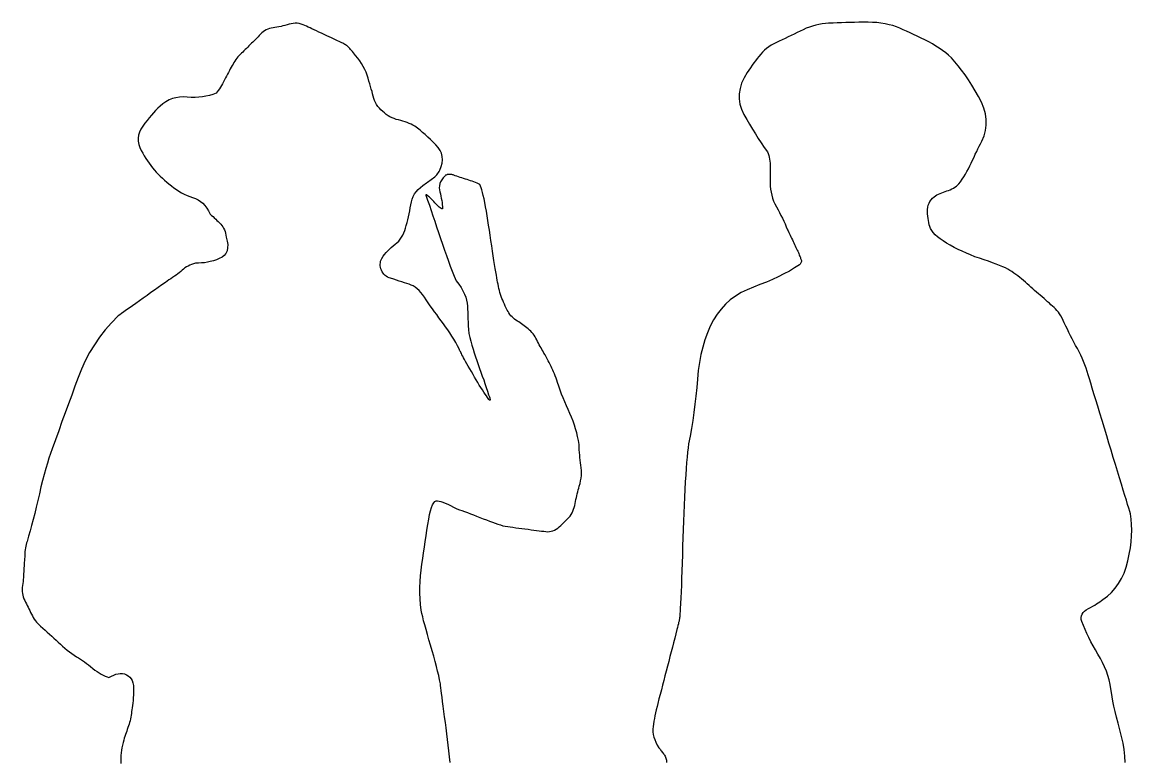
# Model space of a CAD drawing. Extents: x -1942 to 1846, y -642 to 982.
# Drawn here: x 647 to 1846, y 182 to 982 of the extents above; entities that cross this region are included whole.
import ezdxf

# ---------------------------------------------------------------- set-up
doc = ezdxf.new("R2010")
doc.units = 0
doc.header["$LTSCALE"] = 20
doc.layers.add('_____1', color=7, linetype='CONTINUOUS')

msp = doc.modelspace()

# ---------------------------------------------------------------- linework, layer by layer
at = {"layer": '_____1', "color": 0, "linetype": 'CONTINUOUS', "flags": 128}
for points in [[(1109.6, 181.6), (1108.9, 187.7), (1108.2, 194), (1107.4, 200.3), (1106.7, 206.5), (1105.9, 212.6), (1105.1, 218.8), (1104.4, 224.8), (1103.6, 230.8), (1102.8, 236.7), (1102, 242.4), (1101.4, 247.5), (1100.8, 252), (1100.3, 256), (1099.9, 259.5), (1099.6, 262.4), (1099.3, 264.7), (1099.2, 266.6), (1099.2, 266.6), (1099.2, 266.6), (1098.2, 270.9), (1097.2, 275.4), (1096, 280.3), (1094.8, 285.4), (1093.4, 290.7), (1091.8, 296.3), (1090.2, 302.2), (1088.4, 308.3), (1086.6, 314.3), (1085, 320), (1083.5, 325.3), (1082.2, 330.2), (1080.9, 334.8), (1079.9, 338.9), (1078.9, 342.7), (1078.1, 346.2), (1078.1, 346.2), (1078.1, 346.2), (1077.5, 352.3), (1077.1, 358.5), (1076.9, 364.7), (1076.9, 370.9), (1077.1, 377.1), (1077.5, 383.3), (1078.1, 389.5), (1078.9, 395.8), (1079.9, 402), (1080.8, 408.1), (1081.7, 414.3), (1082.6, 420.5), (1083.6, 426.6), (1084.5, 432.7), (1085.5, 438.8), (1086.4, 444.8), (1086.4, 444.8), (1086.4, 444.8), (1087.4, 449.7), (1088.4, 453.8), (1089.5, 457.3), (1090.6, 460.1), (1091.8, 462.3), (1093.1, 463.7), (1094.5, 464.5), (1096, 464.6), (1097.6, 464.2), (1099.5, 463.6), (1101.7, 462.9), (1104.1, 461.9), (1106.9, 460.7), (1109.9, 459.3), (1113.3, 457.7), (1116.9, 455.9), (1116.9, 455.9), (1116.9, 455.9), (1119.5, 454.9), (1122.3, 453.9), (1125.2, 452.8), (1128.2, 451.7), (1131.4, 450.5), (1134.7, 449.2), (1138.1, 447.9), (1141.7, 446.5), (1145.3, 445.1), (1148.8, 443.8), (1152.1, 442.6), (1155.3, 441.5), (1158.3, 440.4), (1161.2, 439.4), (1164, 438.5), (1166.6, 437.6), (1166.6, 437.6), (1166.6, 437.6), (1169.2, 437.2), (1171.8, 436.7), (1174.6, 436.3), (1177.5, 435.9), (1180.6, 435.4), (1183.7, 435), (1187, 434.5), (1190.4, 434.1), (1193.8, 433.7), (1197, 433.2), (1200.1, 432.9), (1203, 432.5), (1205.7, 432.1), (1208.3, 431.8), (1210.7, 431.5), (1213, 431.2), (1213, 431.2), (1213, 431.2), (1215, 431.1), (1216.9, 431.3), (1218.8, 431.6), (1220.7, 432.1), (1222.4, 432.9), (1224.2, 433.8), (1225.9, 435), (1227.5, 436.4), (1229.1, 437.8), (1230.6, 439.3), (1232.2, 440.7), (1233.7, 442.2), (1235.1, 443.6), (1236.6, 445), (1238, 446.4), (1239.4, 447.8), (1239.4, 447.8), (1239.4, 447.8), (1240.4, 449.6), (1241.4, 451.4), (1242.2, 453.4), (1243, 455.3), (1243.7, 457.3), (1244.3, 459.4), (1244.8, 461.5), (1245.2, 463.6), (1245.6, 465.8), (1246, 467.9), (1246.5, 470), (1247, 472.1), (1247.5, 474.2), (1248, 476.3), (1248.6, 478.3), (1249.2, 480.3), (1249.2, 480.3), (1249.2, 480.3), (1250, 483.2), (1250.6, 486.1), (1251.1, 488.9), (1251.4, 491.8), (1251.5, 494.6), (1251.5, 497.4), (1251.3, 500.1), (1251, 502.9), (1250.6, 505.6), (1250.2, 508.4), (1249.9, 511.2), (1249.6, 514), (1249.4, 516.8), (1249.2, 519.7), (1249, 522.6), (1248.9, 525.5), (1248.9, 525.5), (1248.9, 525.5), (1248.2, 529.7), (1247.4, 533.9), (1246.4, 538.1), (1245.2, 542.2), (1243.9, 546.4), (1242.4, 550.6), (1240.7, 554.8), (1238.9, 559), (1237, 563.1), (1235.2, 567.3), (1233.4, 571.5), (1231.7, 575.7), (1230.1, 579.9), (1228.6, 584.1), (1227.1, 588.4), (1225.7, 592.6), (1225.7, 592.6), (1225.7, 592.6), (1224.9, 594.9), (1224, 597.2), (1223.2, 599.5), (1222.3, 601.7), (1221.4, 603.8), (1220.5, 605.9), (1219.5, 607.9), (1218.6, 609.9), (1217.6, 611.9), (1216.6, 613.9), (1215.5, 615.9), (1214.4, 618), (1213.3, 620.1), (1212.2, 622.2), (1211, 624.3), (1209.8, 626.5), (1209.8, 626.5), (1209.8, 626.5), (1208.8, 628.1), (1207.8, 629.8), (1206.9, 631.5), (1205.9, 633.2), (1205, 634.9), (1204.1, 636.7), (1203.1, 638.4), (1202.2, 640.2), (1201.3, 641.9), (1200.3, 643.6), (1199.2, 645.1), (1198, 646.6), (1196.7, 647.9), (1195.4, 649.2), (1194, 650.3), (1192.5, 651.4), (1192.5, 651.4), (1192.5, 651.4), (1191.1, 652.5), (1189.7, 653.6), (1188.2, 654.7), (1186.7, 655.7), (1185.3, 656.8), (1183.8, 657.9), (1182.2, 658.9), (1180.7, 660), (1179.2, 661), (1177.8, 662.2), (1176.5, 663.4), (1175.3, 664.7), (1174.2, 666.1), (1173.1, 667.6), (1172.2, 669.2), (1171.3, 670.8), (1171.3, 670.8), (1171.3, 670.8), (1170.2, 672.9), (1169.2, 675), (1168.2, 677.1), (1167.3, 679.2), (1166.4, 681.3), (1165.6, 683.4), (1164.8, 685.5), (1164.1, 687.6), (1163.4, 689.8), (1162.8, 691.9), (1162.2, 694.1), (1161.7, 696.4), (1161.3, 698.6), (1160.9, 700.9), (1160.5, 703.2), (1160.2, 705.6), (1160.2, 705.6), (1160.2, 705.6), (1159.6, 708.6), (1159, 712), (1158.3, 715.8), (1157.6, 719.9), (1156.9, 724.4), (1156.1, 729.3), (1155.3, 734.6), (1154.5, 740.3), (1153.7, 746.1), (1152.9, 751.7), (1152.1, 757.2), (1151.2, 762.5), (1150.4, 767.8), (1149.5, 772.8), (1148.7, 777.7), (1147.8, 782.5), (1147, 787), (1146.2, 791.1), (1145.4, 794.7), (1144.6, 797.9), (1143.8, 800.7), (1143.1, 803), (1142.4, 804.9), (1141.7, 806.4), (1141.7, 806.4), (1141.7, 806.4), (1140.2, 807.2), (1138.6, 808), (1137, 808.7), (1135.3, 809.4), (1133.5, 810.1), (1131.7, 810.7), (1129.8, 811.3), (1127.9, 811.9), (1126, 812.5), (1124.1, 813), (1122.2, 813.6), (1120.4, 814.2), (1118.6, 814.8), (1116.8, 815.4), (1115.1, 816.1), (1113.4, 816.7), (1113.4, 816.7), (1113.4, 816.7), (1112.8, 816.9), (1112.2, 817), (1111.5, 817.2), (1110.9, 817.3), (1110.2, 817.4), (1109.6, 817.5), (1108.9, 817.5), (1108.3, 817.5), (1107.6, 817.5), (1107, 817.4), (1106.4, 817.2), (1105.8, 817), (1105.3, 816.8), (1104.7, 816.5), (1104.2, 816.1), (1103.7, 815.6), (1103.7, 815.6), (1103.7, 815.6), (1101.9, 813.7), (1100.4, 811.6), (1099.2, 809.6), (1098.4, 807.5), (1097.9, 805.3), (1097.7, 803.1), (1097.9, 800.9), (1098.4, 798.6), (1099, 796.4), (1099.6, 794.1), (1100, 791.7), (1100.5, 789.4), (1100.8, 787.1), (1101.1, 784.8), (1101.3, 782.5), (1101.4, 780.1), (1101.4, 780.1), (1101.3, 780.1), (1101.3, 780.1), (1101.3, 780.1), (1101.3, 780.1), (1100.5, 780.3), (1099.7, 780.7), (1098.8, 781.3), (1097.8, 782.1), (1096.7, 783), (1095.6, 784.1), (1094.4, 785.3), (1093.1, 786.7), (1091.8, 788.2), (1090.6, 789.5), (1089.4, 790.7), (1088.3, 791.8), (1087.3, 792.8), (1086.3, 793.6), (1085.4, 794.4), (1084.5, 795.1), (1084.5, 795.1), (1084.5, 795.1), (1084.4, 795.1), (1084.3, 795.2), (1084.2, 795.3), (1084.1, 795.3), (1084, 795.4), (1083.9, 795.4), (1083.8, 795.5), (1083.7, 795.5), (1083.6, 795.5), (1083.6, 795.5), (1083.5, 795.5), (1083.4, 795.4), (1083.4, 795.3), (1083.4, 795.2), (1083.4, 795.1), (1083.4, 795), (1083.4, 795), (1083.4, 795), (1085.2, 789.7), (1087.1, 784.2), (1089, 778.6), (1090.9, 772.8), (1092.9, 766.9), (1094.9, 760.8), (1097, 754.6), (1099.1, 748.2), (1101.2, 741.9), (1103.3, 735.7), (1105.5, 729.7), (1107.6, 723.8), (1109.7, 718.2), (1111.8, 712.7), (1114, 707.4), (1116.1, 702.3), (1116.1, 702.3), (1116.1, 702.3), (1118.8, 698.6), (1121.3, 695), (1123.3, 691.4), (1125, 688), (1126.4, 684.6), (1127.3, 681.3), (1128, 678.1), (1128.2, 675), (1128.3, 671.8), (1128.5, 668.5), (1128.6, 665.1), (1128.8, 661.4), (1128.9, 657.6), (1129.1, 653.7), (1129.3, 649.6), (1129.6, 645.3), (1129.6, 645.3), (1129.6, 645.3), (1130.7, 641.1), (1131.9, 637), (1133.1, 632.8), (1134.3, 628.6), (1135.7, 624.4), (1137, 620.2), (1138.5, 616.1), (1139.9, 611.9), (1141.4, 607.7), (1142.9, 603.6), (1144.3, 599.4), (1145.8, 595.3), (1147.2, 591.2), (1148.5, 587.1), (1149.9, 583), (1151.2, 579), (1151.2, 579), (1151.2, 579), (1151.7, 577.8), (1152.1, 576.8), (1152.4, 575.8), (1152.6, 575.1), (1152.7, 574.4), (1152.8, 573.9), (1152.8, 573.5), (1152.7, 573.2), (1152.4, 573.2), (1152, 573.4), (1151.5, 574.1), (1150.7, 575), (1149.8, 576.3), (1148.7, 577.9), (1147.4, 579.8), (1145.9, 582), (1144.4, 584.5), (1142.8, 587.1), (1141.1, 589.7), (1139.5, 592.4), (1137.8, 595.3), (1136, 598.2), (1134.3, 601.2), (1132.5, 604.2), (1130.7, 607.3), (1129.1, 610.1), (1127.6, 612.7), (1126.3, 615), (1125.1, 617.2), (1124, 619.1), (1123.1, 620.8), (1122.3, 622.3), (1121.7, 623.7), (1121.1, 624.8), (1120.6, 625.8), (1120.2, 626.7), (1119.8, 627.4), (1119.6, 628), (1119.4, 628.4), (1119.3, 628.7), (1119.3, 628.7), (1119.3, 628.7), (1117.5, 632.2), (1115.6, 635.7), (1113.6, 639.2), (1111.5, 642.7), (1109.3, 646.1), (1107, 649.4), (1104.7, 652.7), (1102.3, 656), (1099.8, 659.3), (1097.4, 662.5), (1095, 665.8), (1092.7, 669), (1090.4, 672.2), (1088.1, 675.4), (1085.9, 678.5), (1083.7, 681.7), (1083.7, 681.7), (1083.7, 681.7), (1081.8, 684.7), (1079.8, 687.5), (1077.9, 689.9), (1075.9, 692.1), (1073.8, 693.9), (1071.7, 695.5), (1069.6, 696.8), (1067.4, 697.8), (1065.1, 698.6), (1062.7, 699.5), (1060.1, 700.3), (1057.4, 701.2), (1054.6, 702.2), (1051.6, 703.1), (1048.5, 704.1), (1045.2, 705.1), (1045.2, 705.1), (1045.2, 705.1), (1043.5, 705.7), (1041.9, 706.4), (1040.5, 707.3), (1039.2, 708.3), (1038, 709.5), (1037, 710.8), (1036.1, 712.2), (1035.3, 713.8), (1034.6, 715.4), (1034.2, 717), (1034, 718.7), (1033.9, 720.3), (1034.1, 721.9), (1034.4, 723.5), (1034.9, 725.1), (1035.7, 726.7), (1035.7, 726.7), (1035.7, 726.7), (1037.2, 728.9), (1038.7, 731), (1040.4, 733), (1042.2, 734.9), (1044, 736.8), (1045.9, 738.5), (1047.9, 740.3), (1050, 741.9), (1052.1, 743.6), (1054, 745.4), (1055.6, 747.4), (1057.1, 749.5), (1058.4, 751.8), (1059.5, 754.2), (1060.5, 756.8), (1061.2, 759.5), (1061.2, 759.5), (1061.2, 759.5), (1062.1, 762.4), (1063, 765.5), (1063.8, 768.5), (1064.5, 771.6), (1065.2, 774.8), (1065.8, 778), (1066.4, 781.2), (1066.9, 784.5), (1067.6, 787.7), (1068.5, 790.7), (1069.7, 793.6), (1071.2, 796.3), (1073, 798.8), (1075.1, 801.2), (1077.5, 803.4), (1080.2, 805.5), (1080.2, 805.5), (1080.2, 805.5), (1081.4, 806.4), (1082.6, 807.3), (1083.9, 808.3), (1085.1, 809.2), (1086.4, 810.1), (1087.7, 811), (1089, 812), (1090.4, 812.9), (1091.7, 813.8), (1092.9, 814.8), (1094, 815.8), (1095.1, 817), (1096, 818.1), (1096.9, 819.4), (1097.7, 820.7), (1098.4, 822.1), (1098.4, 822.1), (1098.4, 822.1), (1100, 826), (1100.9, 829.7), (1101.3, 833.4), (1101, 836.9), (1100.2, 840.3), (1098.7, 843.5), (1096.7, 846.6), (1094.1, 849.6), (1091.2, 852.5), (1088.3, 855.3), (1085.5, 857.9), (1082.6, 860.5), (1079.8, 862.9), (1077, 865.3), (1074.2, 867.5), (1071.4, 869.6), (1071.4, 869.6), (1071.4, 869.6), (1069.4, 870.7), (1067.4, 871.7), (1065.3, 872.7), (1063.1, 873.5), (1060.9, 874.3), (1058.5, 875.1), (1056.2, 875.8), (1053.7, 876.4), (1051.3, 877), (1048.9, 877.8), (1046.7, 878.8), (1044.5, 879.8), (1042.4, 881), (1040.4, 882.4), (1038.5, 883.9), (1036.7, 885.5), (1036.7, 885.5), (1036.7, 885.5), (1034.8, 887.2), (1033.1, 889.1), (1031.5, 891), (1030.1, 893), (1028.9, 895.1), (1027.9, 897.3), (1027, 899.6), (1026.3, 902), (1025.7, 904.5), (1025.1, 907.1), (1024.3, 909.7), (1023.5, 912.5), (1022.7, 915.4), (1021.7, 918.4), (1020.8, 921.5), (1019.7, 924.7), (1018.6, 927.9), (1017.2, 931.1), (1015.6, 934.2), (1013.9, 937.3), (1011.9, 940.3), (1009.8, 943.3), (1007.4, 946.2), (1004.9, 949), (1004.9, 949), (1004.9, 949), (1003.9, 950.3), (1002.9, 951.5), (1002, 952.6), (1001.2, 953.5), (1000.4, 954.4), (999.6, 955.2), (998.8, 955.9), (998.1, 956.4), (997.4, 957), (996.6, 957.5), (995.7, 958.1), (994.7, 958.7), (993.6, 959.3), (992.4, 959.9), (991.1, 960.5), (989.7, 961.1), (989.7, 961.1), (989.7, 961.1), (987.8, 962), (985.7, 963), (983.5, 964), (981.2, 965.1), (978.7, 966.3), (976.1, 967.5), (973.4, 968.8), (970.6, 970.1), (967.7, 971.4), (965.1, 972.7), (962.6, 973.8), (960.2, 974.9), (958.1, 975.9), (956.1, 976.8), (954.2, 977.7), (952.5, 978.5), (952.5, 978.5), (952.5, 978.5), (950.5, 979.4), (948.4, 980.1), (946.3, 980.6), (944.2, 980.9), (942.1, 980.9), (939.9, 980.8), (937.7, 980.4), (935.5, 979.9), (933.3, 979.2), (931, 978.6), (928.8, 978.1), (926.7, 977.6), (924.5, 977.2), (922.3, 976.8), (920.2, 976.4), (918.1, 976.1), (918.1, 976.1), (918.1, 976.1), (916.1, 975.8), (914.2, 975.3), (912.4, 974.7), (910.7, 973.9), (909, 972.9), (907.5, 971.8), (906, 970.6), (904.6, 969.2), (903.2, 967.7), (901.9, 966.2), (900.5, 964.8), (899.1, 963.4), (897.7, 962), (896.3, 960.6), (894.8, 959.3), (893.4, 957.9), (893.4, 957.9), (893.4, 957.9), (892, 956.5), (890.7, 955.1), (889.3, 953.8), (888, 952.4), (886.6, 951.1), (885.3, 949.8), (884, 948.5), (882.7, 947.2), (881.4, 945.9), (880.1, 944.5), (879, 943.1), (877.9, 941.6), (876.8, 940.1), (875.8, 938.5), (874.9, 936.8), (874, 935.1), (874, 935.1), (874, 935.1), (873, 933.4), (871.9, 931.6), (870.9, 929.7), (869.9, 927.8), (868.8, 925.9), (867.8, 923.9), (866.7, 921.8), (865.7, 919.7), (864.6, 917.6), (863.5, 915.6), (862.4, 913.7), (861.3, 911.8), (860.1, 910.1), (858.9, 908.4), (857.7, 906.8), (856.5, 905.4), (856.5, 905.4), (856.5, 905.4), (853, 904), (849.4, 902.9), (845.6, 902), (841.8, 901.3), (837.9, 900.9), (833.8, 900.7), (829.6, 900.7), (825.3, 901), (821.1, 901.2), (817, 901), (813.1, 900.4), (809.3, 899.4), (805.7, 898), (802.3, 896.1), (799, 893.9), (795.9, 891.3), (795.9, 891.3), (795.9, 891.3), (793.6, 889), (791.2, 886.6), (788.9, 884.1), (786.6, 881.4), (784.3, 878.7), (781.9, 875.8), (779.6, 872.8), (777.3, 869.7), (775.3, 866.5), (773.8, 863.2), (772.8, 860), (772.3, 856.7), (772.4, 853.4), (773, 850), (774.1, 846.6), (775.7, 843.2), (775.7, 843.2), (775.7, 843.2), (777.2, 840.3), (778.8, 837.5), (780.5, 834.7), (782.2, 832.1), (784, 829.5), (785.9, 827), (787.8, 824.6), (789.8, 822.2), (791.9, 819.9), (794, 817.7), (796.2, 815.5), (798.5, 813.4), (800.8, 811.3), (803.2, 809.2), (805.6, 807.2), (808.2, 805.2), (808.2, 805.2), (808.2, 805.2), (810.8, 803.1), (813.6, 801.1), (816.4, 799.2), (819.2, 797.5), (822.1, 796), (825.1, 794.7), (828.1, 793.6), (831.2, 792.6), (834.2, 791.5), (837, 790.1), (839.7, 788.3), (842.1, 786.3), (844.4, 783.8), (846.5, 781.1), (848.4, 778), (850.2, 774.6), (850.2, 774.6), (850.2, 774.6), (851.7, 773.2), (853.2, 771.9), (854.6, 770.5), (856.1, 769.2), (857.5, 767.8), (858.8, 766.5), (860.1, 765.1), (861.5, 763.8), (862.7, 762.4), (863.8, 760.9), (864.7, 759.3), (865.5, 757.5), (866.2, 755.7), (866.8, 753.8), (867.2, 751.8), (867.5, 749.7), (867.5, 749.7), (867.5, 749.7), (868.6, 745.4), (869.1, 741.5), (869, 738), (868.4, 734.9), (867.2, 732.1), (865.4, 729.8), (863, 727.9), (860, 726.4), (856.8, 725.2), (853.6, 724.1), (850.3, 723.2), (847.1, 722.5), (843.9, 722), (840.6, 721.7), (837.4, 721.5), (834.2, 721.6), (834.2, 721.6), (834.2, 721.6), (832.1, 720.9), (830.1, 720.2), (828.2, 719.3), (826.4, 718.4), (824.6, 717.4), (822.9, 716.3), (821.3, 715.1), (819.8, 713.8), (818.3, 712.5), (816.7, 711.2), (815, 709.9), (813.2, 708.6), (811.4, 707.3), (809.5, 706), (807.6, 704.7), (805.5, 703.4), (805.5, 703.4), (805.5, 703.4), (801.7, 700.7), (797.9, 698), (794, 695.2), (790, 692.4), (786, 689.6), (781.9, 686.7), (777.8, 683.8), (773.7, 680.9), (769.7, 678), (766, 675.4), (762.6, 673), (759.5, 670.9), (756.8, 668.9), (754.4, 667.2), (752.3, 665.7), (750.5, 664.5), (750.5, 664.5), (750.5, 664.5), (743.4, 657), (736.7, 649.3), (730.6, 641.3), (725, 633.1), (719.8, 624.7), (715.1, 615.9), (711, 607), (707.3, 597.8), (703.9, 588.4), (700.4, 578.9), (696.9, 569.4), (693.5, 559.8), (689.9, 550.1), (686.4, 540.3), (682.8, 530.5), (679.3, 520.6), (679.3, 520.6), (679.3, 520.6), (677.6, 515.8), (675.8, 510.7), (674.1, 505.2), (672.4, 499.3), (670.6, 493.1), (668.9, 486.5), (667.2, 479.5), (665.5, 472.2), (663.7, 464.8), (662, 457.7), (660.4, 450.8), (658.7, 444.2), (657.1, 437.9), (655.4, 431.9), (653.8, 426.1), (652.3, 420.6), (652.3, 420.6), (652.3, 420.6), (651.7, 418.9), (651.2, 417.1), (650.8, 415.3), (650.4, 413.5), (650.1, 411.6), (649.9, 409.7), (649.7, 407.8), (649.6, 405.8), (649.6, 403.8), (649.5, 401.8), (649.4, 399.8), (649.2, 397.8), (649.1, 395.9), (648.9, 393.9), (648.7, 391.9), (648.5, 389.9), (648.5, 389.9), (648.5, 389.9), (648.5, 387.8), (648.4, 385.7), (648.3, 383.6), (648.2, 381.4), (648, 379.3), (647.8, 377.2), (647.5, 375), (647.2, 372.8), (647, 370.7), (646.9, 368.5), (647, 366.5), (647.2, 364.4), (647.6, 362.5), (648.1, 360.5), (648.8, 358.6), (649.7, 356.8), (649.7, 356.8), (649.7, 356.8), (650.6, 354.9), (651.5, 353.1), (652.4, 351.3), (653.3, 349.4), (654.2, 347.5), (655.1, 345.7), (656, 343.8), (656.9, 341.9), (657.9, 340), (658.9, 338.2), (660, 336.5), (661.2, 334.8), (662.5, 333.2), (663.8, 331.7), (665.3, 330.2), (666.8, 328.8), (666.8, 328.8), (666.8, 328.8), (669.2, 326.8), (671.6, 324.6), (674, 322.5), (676.4, 320.4), (678.8, 318.2), (681.2, 316), (683.5, 313.8), (685.9, 311.5), (688.2, 309.3), (690.6, 307.2), (693.1, 305.1), (695.5, 303.1), (698, 301.2), (700.5, 299.3), (703, 297.5), (705.6, 295.8), (705.6, 295.8), (705.6, 295.8), (707.7, 294.5), (709.8, 293.2), (712, 291.8), (714.2, 290.3), (716.4, 288.7), (718.6, 287), (720.9, 285.2), (723.2, 283.3), (725.5, 281.5), (727.8, 279.9), (730.1, 278.4), (732.3, 277), (734.4, 275.9), (736.5, 274.8), (738.6, 274), (740.7, 273.3), (740.7, 273.3), (740.7, 273.3), (743.3, 274.8), (745.8, 276.1), (748.3, 276.9), (750.7, 277.5), (753, 277.7), (755.3, 277.6), (757.5, 277.2), (759.6, 276.4), (761.6, 275.3), (763.2, 273.9), (764.6, 272.1), (765.8, 270), (766.6, 267.6), (767.1, 264.8), (767.4, 261.7), (767.4, 258.3), (767.2, 254.8), (767, 251.5), (766.8, 248.5), (766.5, 245.6), (766.2, 243), (765.9, 240.7), (765.6, 238.5), (765.2, 236.5), (765.2, 236.5), (765.2, 236.5), (765, 234.5), (764.7, 232.6), (764.3, 230.6), (763.9, 228.6), (763.5, 226.7), (763, 224.8), (762.4, 222.9), (761.8, 221.1), (761.2, 219.2), (760.5, 217.3), (759.9, 215.4), (759.3, 213.5), (758.6, 211.6), (758, 209.7), (757.3, 207.7), (756.7, 205.7), (756.7, 205.7), (756.7, 205.7), (755.9, 203), (755.2, 200.3), (754.6, 197.5), (754.2, 194.7), (753.9, 191.9), (753.7, 189), (753.6, 186.2), (753.6, 183.2), (753.7, 180.3)], [(1839.4, 181.5), (1838.9, 188.4), (1838.1, 195.4), (1837, 202.5), (1835.5, 209.6), (1833.6, 216.8), (1831.7, 223.9), (1830, 230.5), (1828.5, 236.7), (1827.1, 242.5), (1826, 247.8), (1825.1, 252.6), (1824.4, 257.1), (1823.9, 261.1), (1823.9, 261.1), (1823.9, 261.1), (1823.1, 265.9), (1821.9, 270.7), (1820.6, 275.5), (1819, 280.2), (1817.1, 284.8), (1814.9, 289.5), (1812.6, 294.1), (1809.9, 298.6), (1807.2, 303.2), (1804.7, 307.6), (1802.3, 312.1), (1800, 316.5), (1797.9, 320.9), (1795.9, 325.3), (1794.1, 329.6), (1792.5, 334), (1792.5, 334), (1792.5, 334), (1791.9, 336.1), (1791.8, 338.2), (1792.1, 340.1), (1792.8, 341.9), (1793.8, 343.6), (1795.3, 345.1), (1797.2, 346.6), (1799.5, 347.9), (1802, 349.1), (1804.2, 350.4), (1806.4, 351.6), (1808.4, 352.9), (1810.3, 354.1), (1812.1, 355.3), (1813.7, 356.5), (1815.2, 357.8), (1815.2, 357.8), (1815.2, 357.8), (1820.1, 361.4), (1824.6, 365.4), (1828.6, 370), (1832.2, 375), (1835.4, 380.5), (1838.1, 386.4), (1840.5, 392.8), (1842.3, 399.7), (1843.8, 406.7), (1845, 413.5), (1845.8, 420.1), (1846.3, 426.5), (1846.5, 432.7), (1846.3, 438.8), (1845.8, 444.6), (1845, 450.3), (1845, 450.3), (1845, 450.3), (1844.2, 453.1), (1843.1, 456.5), (1841.9, 460.6), (1840.6, 465.1), (1839, 470.3), (1837.3, 476), (1835.3, 482.4), (1833.3, 489.3), (1831, 496.5), (1828.8, 503.9), (1826.5, 511.4), (1824.2, 519.1), (1821.8, 526.9), (1819.4, 534.9), (1816.9, 543), (1814.4, 551.2), (1811.9, 559.3), (1809.6, 566.8), (1807.5, 573.8), (1805.5, 580.2), (1803.7, 586.2), (1802.1, 591.6), (1800.6, 596.4), (1799.3, 600.8), (1799.3, 600.8), (1799.3, 600.8), (1798.3, 604.4), (1797.1, 607.9), (1795.8, 611.5), (1794.4, 615), (1792.9, 618.6), (1791.3, 622.1), (1789.5, 625.6), (1787.6, 629.1), (1785.7, 632.6), (1783.9, 636), (1782, 639.5), (1780.2, 643), (1778.5, 646.5), (1776.8, 650), (1775.1, 653.5), (1773.5, 657), (1773.5, 657), (1773.5, 657), (1772.3, 659.6), (1771.1, 662.1), (1769.8, 664.4), (1768.5, 666.6), (1767.1, 668.6), (1765.6, 670.4), (1764.1, 672.1), (1762.5, 673.6), (1760.9, 675.1), (1759.1, 676.6), (1757.4, 678.2), (1755.5, 679.8), (1753.6, 681.5), (1751.7, 683.2), (1749.6, 685), (1747.5, 686.9), (1747.5, 686.9), (1747.5, 686.9), (1745.5, 688.5), (1743.5, 690.2), (1741.4, 691.9), (1739.4, 693.7), (1737.4, 695.4), (1735.4, 697.2), (1733.4, 699), (1731.4, 700.9), (1729.3, 702.7), (1727.3, 704.4), (1725.3, 706.1), (1723.2, 707.8), (1721.1, 709.3), (1719, 710.8), (1716.9, 712.3), (1714.8, 713.7), (1714.8, 713.7), (1714.8, 713.7), (1712.5, 715), (1709.9, 716.3), (1706.9, 717.6), (1703.6, 719), (1699.9, 720.5), (1695.8, 722), (1691.4, 723.5), (1686.7, 725.1), (1681.7, 726.8), (1676.9, 728.5), (1672.2, 730.4), (1667.6, 732.3), (1663.1, 734.3), (1658.6, 736.4), (1654.3, 738.6), (1650, 740.9), (1646, 743.2), (1642.4, 745.5), (1639.2, 747.8), (1636.3, 750.1), (1633.9, 752.3), (1631.8, 754.5), (1630.2, 756.8), (1628.9, 759), (1628.9, 759), (1628.9, 759), (1628.2, 761), (1627.5, 763.1), (1627, 765.3), (1626.6, 767.5), (1626.2, 769.9), (1625.9, 772.2), (1625.7, 774.7), (1625.6, 777.2), (1625.7, 779.7), (1626, 782.1), (1626.5, 784.3), (1627.3, 786.4), (1628.3, 788.3), (1629.5, 790.1), (1631, 791.8), (1632.7, 793.3), (1632.7, 793.3), (1632.7, 793.3), (1634.2, 794.3), (1635.8, 795.3), (1637.5, 796.1), (1639.2, 796.9), (1641, 797.7), (1642.8, 798.4), (1644.7, 799), (1646.6, 799.6), (1648.5, 800.2), (1650.3, 800.9), (1652.1, 801.7), (1653.7, 802.6), (1655.3, 803.6), (1656.8, 804.7), (1658.2, 805.9), (1659.5, 807.2), (1659.5, 807.2), (1659.5, 807.2), (1661.3, 809.6), (1663.1, 812.2), (1664.9, 814.8), (1666.6, 817.6), (1668.2, 820.5), (1669.8, 823.4), (1671.4, 826.6), (1672.9, 829.8), (1674.4, 833), (1675.9, 836.2), (1677.3, 839.2), (1678.8, 842.2), (1680.2, 845.1), (1681.6, 847.9), (1683, 850.7), (1684.4, 853.3), (1684.4, 853.3), (1684.4, 853.3), (1686.8, 859.1), (1688.4, 864.9), (1689.1, 870.9), (1689.1, 876.9), (1688.2, 883), (1686.5, 889.2), (1684.1, 895.5), (1680.8, 901.8), (1677.2, 908), (1673.5, 914), (1669.8, 919.7), (1666.2, 925), (1662.5, 930.1), (1658.9, 934.9), (1655.3, 939.4), (1651.6, 943.6), (1651.6, 943.6), (1651.6, 943.6), (1648.5, 946.3), (1645.3, 948.9), (1641.9, 951.5), (1638.4, 953.9), (1634.7, 956.3), (1630.9, 958.6), (1626.9, 960.8), (1622.8, 962.9), (1618.6, 964.9), (1614.6, 966.9), (1610.6, 968.8), (1606.7, 970.6), (1603, 972.3), (1599.3, 974), (1595.7, 975.6), (1592.2, 977.1), (1592.2, 977.1), (1592.2, 977.1), (1588.2, 978.4), (1584, 979.4), (1579.7, 980.3), (1575.3, 981.1), (1570.8, 981.6), (1566.1, 981.9), (1561.3, 982.1), (1556.5, 982.1), (1551.5, 982), (1546.7, 981.8), (1541.9, 981.7), (1537.3, 981.6), (1532.7, 981.5), (1528.1, 981.4), (1523.7, 981.2), (1519.3, 981.1), (1519.3, 981.1), (1518.7, 981.1), (1518.7, 981.1), (1518.7, 981.1), (1518.7, 981.1), (1515.2, 980.8), (1511.7, 980.3), (1508.2, 979.7), (1504.8, 978.9), (1501.4, 977.9), (1498, 976.8), (1494.6, 975.5), (1491.3, 974), (1488, 972.4), (1484.7, 970.9), (1481.5, 969.3), (1478.2, 967.7), (1475, 966.1), (1471.8, 964.6), (1468.6, 963), (1465.4, 961.4), (1465.4, 961.4), (1465.4, 961.4), (1462.4, 960.1), (1459.5, 958.7), (1456.7, 957.1), (1454.1, 955.4), (1451.7, 953.6), (1449.4, 951.7), (1447.3, 949.6), (1445.3, 947.4), (1443.4, 945.1), (1441.6, 942.8), (1439.7, 940.4), (1437.9, 938), (1436.1, 935.5), (1434.3, 932.9), (1432.6, 930.3), (1430.8, 927.6), (1430.8, 927.6), (1430.8, 927.6), (1427.4, 921.8), (1424.7, 916.1), (1423, 910.4), (1422.1, 904.7), (1422.1, 899.1), (1422.9, 893.5), (1424.6, 887.9), (1427.2, 882.4), (1430.2, 877), (1433.3, 871.7), (1436.4, 866.5), (1439.5, 861.4), (1442.7, 856.4), (1445.9, 851.5), (1449.2, 846.7), (1452.5, 842), (1452.5, 842), (1452.5, 842), (1453.3, 840.1), (1454, 838.1), (1454.5, 836.1), (1454.9, 834), (1455.2, 831.9), (1455.4, 829.7), (1455.5, 827.5), (1455.5, 825.3), (1455.4, 823), (1455.4, 820.8), (1455.4, 818.6), (1455.4, 816.4), (1455.4, 814.3), (1455.4, 812.1), (1455.5, 810), (1455.6, 807.9), (1455.6, 807.9), (1455.6, 807.9), (1455.7, 804.6), (1456, 801.4), (1456.5, 798.1), (1457.2, 794.9), (1458.1, 791.7), (1459.3, 788.6), (1460.7, 785.5), (1462.3, 782.4), (1464, 779.3), (1465.6, 776.2), (1467.2, 773.1), (1468.7, 770.1), (1470.2, 767), (1471.6, 763.9), (1472.9, 760.8), (1474.3, 757.7), (1474.3, 757.7), (1474.3, 757.7), (1475, 756.3), (1475.7, 754.8), (1476.4, 753.2), (1477.2, 751.7), (1477.9, 750.1), (1478.7, 748.4), (1479.5, 746.8), (1480.3, 745.1), (1481.1, 743.4), (1481.9, 741.7), (1482.6, 740.1), (1483.3, 738.6), (1484, 737.1), (1484.7, 735.7), (1485.4, 734.3), (1486, 733), (1486, 733), (1486, 733), (1486.5, 731.8), (1487, 730.6), (1487.4, 729.5), (1487.8, 728.5), (1488.2, 727.6), (1488.5, 726.7), (1488.8, 725.9), (1489.1, 725.2), (1489.3, 724.5), (1489.3, 723.9), (1489.3, 723.2), (1489.1, 722.5), (1488.8, 721.8), (1488.4, 721.1), (1487.9, 720.4), (1487.3, 719.7), (1487.3, 719.7), (1487.3, 719.7), (1481.9, 716.3), (1476.3, 713), (1470.4, 709.9), (1464.3, 706.8), (1457.9, 703.8), (1451.4, 701), (1444.5, 698.3), (1437.5, 695.6), (1430.5, 692.8), (1424, 689.6), (1417.9, 685.8), (1412.3, 681.7), (1407.1, 677), (1402.4, 671.9), (1398.1, 666.3), (1394.3, 660.2), (1394.3, 660.2), (1394.3, 660.2), (1390.8, 653.3), (1387.7, 646.1), (1385, 638.6), (1382.6, 630.8), (1380.6, 622.6), (1379, 614.1), (1377.7, 605.3), (1376.8, 596.1), (1376.1, 586.9), (1375.2, 577.8), (1374.2, 568.9), (1373.1, 560), (1371.8, 551.3), (1370.4, 542.8), (1368.9, 534.4), (1367.2, 526.1), (1367.2, 526.1), (1367.2, 526.1), (1366.7, 521.9), (1366.2, 517.1), (1365.7, 511.8), (1365.2, 505.9), (1364.7, 499.5), (1364.2, 492.5), (1363.8, 484.9), (1363.4, 476.8), (1362.9, 468.4), (1362.6, 459.9), (1362.2, 451.2), (1361.8, 442.5), (1361.5, 433.6), (1361.2, 424.6), (1360.9, 415.4), (1360.6, 406.2), (1360.3, 397.1), (1360, 388.6), (1359.8, 380.6), (1359.5, 373.1), (1359.2, 366.1), (1358.9, 359.6), (1358.6, 353.6), (1358.2, 348.2), (1358.2, 348.2), (1358.2, 348.2), (1358.1, 346.2), (1358.1, 344.4), (1358, 342.8), (1357.9, 341.4), (1357.8, 340.1), (1357.7, 339), (1357.6, 338.1), (1357.5, 337.3), (1357.4, 336.6), (1357.2, 335.6), (1357, 334.4), (1356.6, 333), (1356.3, 331.4), (1355.8, 329.6), (1355.3, 327.6), (1354.7, 325.4), (1354.7, 325.4), (1354.7, 325.4), (1353.5, 320.6), (1352.3, 315.9), (1351.1, 311), (1349.8, 306.1), (1348.5, 301.1), (1347.2, 296), (1345.9, 290.8), (1344.5, 285.6), (1343.1, 280.4), (1341.8, 275.2), (1340.5, 270.1), (1339.2, 265), (1337.9, 260), (1336.6, 255.1), (1335.3, 250.2), (1334.1, 245.4), (1334.1, 245.4), (1334.1, 245.4), (1333.2, 241.9), (1332.4, 238.5), (1331.7, 235.2), (1331, 232.1), (1330.4, 229), (1329.8, 226), (1329.4, 223.1), (1328.9, 220.3), (1328.7, 217.5), (1328.8, 214.7), (1329.1, 211.9), (1329.8, 209), (1330.7, 206.2), (1331.9, 203.3), (1333.5, 200.4), (1335.3, 197.5), (1335.3, 197.5), (1335.3, 197.5), (1336, 196.5), (1336.8, 195.6), (1337.5, 194.6), (1338.1, 193.7), (1338.8, 192.8), (1339.5, 191.9), (1340.2, 191), (1340.8, 190.1), (1341.4, 189.3), (1342, 188.3), (1342.4, 187.3), (1342.8, 186.2), (1343.1, 185.1), (1343.4, 183.9), (1343.5, 182.7), (1343.6, 181.4)]]:
    msp.add_lwpolyline(points, dxfattribs=at)

doc.saveas('drawing.dxf')
